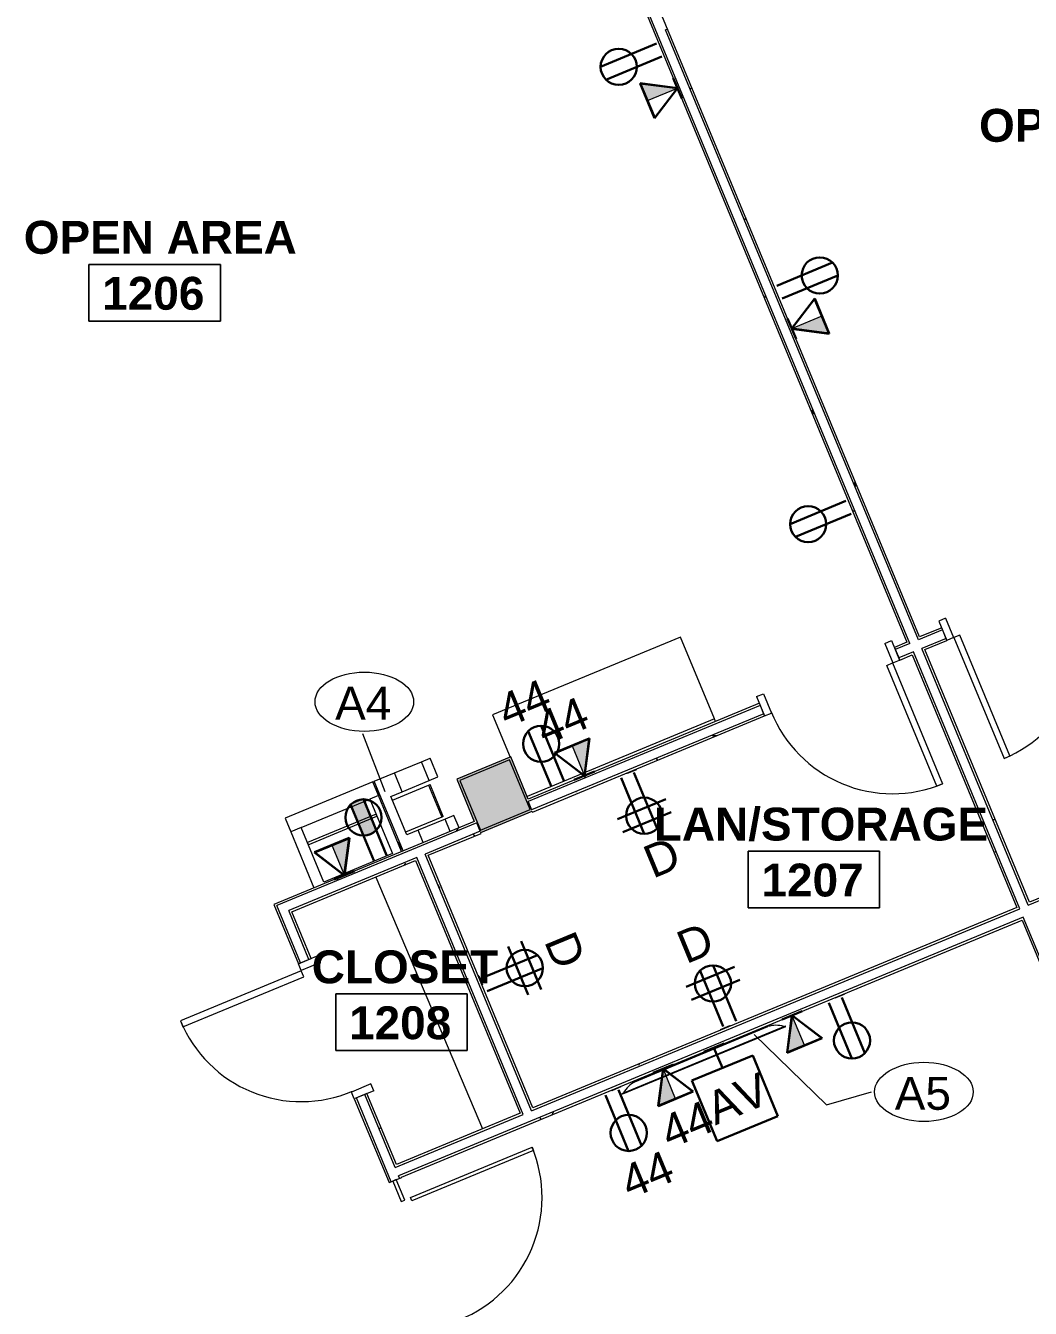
# Model space of a CAD drawing. Header units: inches. Extents: x 488 to 2071, y 800 to 2512.
# Drawn here: x 948.7 to 1223.8, y 1816.9 to 2168.1 of the extents above; entities that cross this region are included whole.
import ezdxf

# ---------------------------------------------------------------- set-up
doc = ezdxf.new("R2010")
doc.units = ezdxf.units.IN
doc.header["$MEASUREMENT"] = 0
for name, color, linetype, lineweight in [('A-ANNO-NOTE', 131, 'Continuous', 30), ('A-AREA-IDEN', 2, 'Continuous', 9), ('A-DOOR', 31, 'Continuous', 13), ('A-DOOR-FRAM', 31, 'Continuous', 20), ('A-GLAZ-CURT', 52, 'Continuous', 9), ('A-WALL', 113, 'Continuous', 9), ('A-WALL-PATT', 111, 'Continuous', 13), ('E-ELEC-FIXT', 91, 'Continuous', 9), ('I-WALL', 2, 'Continuous', 9), ('Q-CASE', 31, 'Continuous', 9), ('Q-SPCQ', 91, 'Continuous', 9), ('Q-SPCQ-IDEN', 132, 'Continuous', 9)]:
    doc.layers.add(name, color=color, linetype=linetype, lineweight=lineweight)
doc.styles.add('Arial', font='arial.ttf', dxfattribs={"height": 9})
doc.styles.add('Swis721 Lt BT', font='swissl.ttf', dxfattribs={"height": 9})
doc.styles.add('Swis721 Lt BT_B', font='', dxfattribs={"height": 9})
doc.styles.get('Swis721 Lt BT_B').set_extended_font_data('Swis721 Lt BT', bold=True)
pattern_1 = [(0, (0, 0), (30.72, 7.68), [1.267, -21.773, 1.267, -21.773, -122.88]), (0, (0, 0), (30.72, 7.68), [-46.08, 1.267, -44.813, 1.267, -21.773, -53.76]), (0, (0, 0), (30.72, 7.68), [-115.2, 1.267, -14.093, 1.267, -37.133]), (120, (11.52, 3.84), (-22.011075, 22.7643), [1.267, -21.773, 1.267, -21.773, -122.88]), (120, (11.52, 3.84), (-22.011075, 22.7643), [-46.08, 1.267, -44.813, 1.267, -21.773, -53.76]), (120, (11.52, 3.84), (-22.011075, 22.7643), [-115.2, 1.267, -14.093, 1.267, -37.133]), (240, (15.36, 19.2), (-8.708925, -30.4443), [1.267, -21.773, 1.267, -21.773, -122.88]), (240, (15.36, 19.2), (-8.708925, -30.4443), [-46.08, 1.267, -44.813, 1.267, -21.773, -53.76]), (240, (15.36, 19.2), (-8.708925, -30.4443), [-115.2, 1.267, -14.093, 1.267, -37.133])]

# ---------------------------------------------------------------- blocks, each defined once
blk = doc.blocks.new('System Panel - Glazed-5474423-Level 1 POWER')
at = {"layer": 'A-GLAZ-CURT', "lineweight": 13}
for p, q in [((-108.23, 1.75), (-114.27, 1.75)), ((-114.27, 1.75), (-114.27, 0.75)), ((-114.27, 0.75), (-108.23, 0.75)), ((-108.23, 0.75), (-108.23, 1.75)), ((114.27, 1.75), (-72.23, 1.75)), ((-72.23, 1.75), (-72.23, 0.75)), ((-72.23, 0.75), (114.27, 0.75)), ((114.27, 0.75), (114.27, 1.75))]:
    blk.add_line(p, q, dxfattribs=at)
blk = doc.blocks.new('Single Glass Door - Full Rail - Long Handle-5453632-Level 1 POWER')
at = {"layer": 'A-DOOR', "lineweight": 20}
for p, q in [((17, -2), (18, -2)), ((17, -38), (17, -2)), ((18, -2), (18, -38)), ((18, -38), (17, -38))]:
    blk.add_line(p, q, dxfattribs=at)
at = {"layer": 'A-DOOR', "lineweight": 9}
blk.add_arc((18, -2), 36, 179.5, 270, dxfattribs=at)
blk = doc.blocks.new('A-Copier-Floor - A-Copier-Floor-V24-Level 1 POWER')
at = {"layer": 'Q-SPCQ'}
for p, q in [((-30.09, 11.1), (-30.09, 7.47)), ((-27.49, 11.1), (-27.49, 7.47)), ((-19.49, 11.1), (-19.49, 7.47)), ((-13.49, 11.1), (-13.49, -9.53)), ((-13.09, 11.1), (-13.09, -5.51)), ((-10.52, -5.51), (-10.52, 10.67)), ((-10.52, 10.67), (9.82, 10.67)), ((9.82, 10.67), (9.82, -5.51)), ((12.91, -5.51), (12.91, 11.1)), ((-30.09, 7.47), (-27.49, 7.47)), ((-27.49, 7.47), (-19.49, 7.47)), ((-19.49, 7.47), (-16.13, 7.47)), ((-16.13, 7.47), (-16.13, -3.97)), ((-13.29, 10.49), (-13.29, 8.47)), ((-13.29, 10.49), (-13.1, 10.49)), ((-13.1, 8.47), (-13.29, 8.47)), ((-27.26, 6.6), (-26.84, 6.6)), ((-27.26, 6.6), (-27.26, -2.84)), ((-26.84, 6.6), (-16.13, 6.6)), ((-26.84, -2.84), (-26.84, 6.6)), ((-26.84, -2.84), (-27.26, -2.84)), ((-16.13, -2.84), (-26.84, -2.84)), ((9.82, -0.4), (-10.52, -0.4)), ((-10.52, -0.4), (-10.52, -1.03)), ((-10.52, -1.03), (9.82, -1.03)), ((9.82, -1.03), (9.82, -0.4)), ((-27.49, -3.97), (-30.09, -3.97)), ((-30.09, -3.97), (-30.09, -9.53)), ((-19.49, -3.97), (-27.49, -3.97)), ((-27.49, -3.97), (-27.49, -9.53)), ((-16.13, -3.97), (-19.49, -3.97)), ((-19.49, -3.97), (-19.49, -9.53)), ((-13.29, -5.51), (-13.29, -7.53)), ((-13.29, -5.51), (-13.1, -5.51)), ((-13.09, -5.51), (-10.52, -5.51)), ((-13.09, -5.51), (-13.09, -9.53)), ((9.82, -5.51), (-10.52, -5.51)), ((9.82, -5.51), (12.91, -5.51)), ((12.91, -9.53), (12.91, -5.51)), ((-27.49, -9.53), (-30.09, -9.53)), ((-19.49, -9.53), (-27.49, -9.53)), ((-13.49, -9.53), (-19.49, -9.53)), ((-13.1, -7.53), (-13.29, -7.53)), ((-13.09, -9.53), (12.91, -9.53))]:
    blk.add_line(p, q, dxfattribs=at)
blk = doc.blocks.new('Single Flush - OTJ_SOLIDFLUSH_ALUM-5456984-Level 1 POWER')
at = {"layer": 'A-DOOR', "lineweight": 20}
for p, q in [((16.15625, 37.6875), (16.15625, 1.875)), ((17.90625, 37.6875), (16.15625, 37.6875)), ((17.90625, 1.875), (17.90625, 37.6875)), ((16.15625, 1.875), (17.90625, 1.875))]:
    blk.add_line(p, q, dxfattribs=at)
at = {"layer": 'A-DOOR', "lineweight": 9}
blk.add_arc((17.90625, 1.875), 35.8125, 90, 180.5, dxfattribs=at)
at = {"layer": 'A-DOOR-FRAM'}
for p, q in [((-20, -3.875), (-20, 1.875)), ((-20, 1.875), (-18, 1.875)), ((-18, -3.875), (-18, 1.875)), ((18.000004, -3.875), (18.000004, 1.875)), ((18.000004, 1.875), (20.000004, 1.875)), ((20.000004, -3.875), (20.000004, 1.875)), ((-20, -3.875), (-18, -3.875)), ((18.000004, -3.875), (20.000004, -3.875))]:
    blk.add_line(p, q, dxfattribs=at)
blk = doc.blocks.new('Single Flush - OTJ_SOLIDFLUSH_ALUM-5456983-Level 1 POWER')
at = {"layer": 'A-DOOR', "lineweight": 20}
for p, q in [((16.15625, -1.875), (17.90625, -1.875)), ((16.15625, -37.6875), (16.15625, -1.875)), ((17.90625, -1.875), (17.90625, -37.6875)), ((17.90625, -37.6875), (16.15625, -37.6875))]:
    blk.add_line(p, q, dxfattribs=at)
at = {"layer": 'A-DOOR', "lineweight": 9}
blk.add_arc((17.90625, -1.875), 35.8125, 179.5, 270, dxfattribs=at)
at = {"layer": 'A-DOOR-FRAM'}
for p, q in [((-20, 3.875), (-20, -1.875)), ((-20, 3.875), (-18, 3.875)), ((-18, 3.875), (-18, -1.875)), ((18.000004, 3.875), (18.000004, -1.875)), ((18.000004, 3.875), (20.000004, 3.875)), ((20.000004, 3.875), (20.000004, -1.875)), ((-20, -1.875), (-18, -1.875)), ((18.000004, -1.875), (20.000004, -1.875))]:
    blk.add_line(p, q, dxfattribs=at)
blk = doc.blocks.new('C-Counter Top - ADJ HEIGHT-5345499-Level 1 POWER')
at = {"layer": 'Q-CASE'}
for p, q in [((8.46, 25), (-47.26, 25)), ((-47.26, 25), (-47.26, 12.49)), ((8.46, 0.75), (8.46, 25)), ((8.46, 0.75), (-47.03, 0.75)), ((8.46, 0), (8.46, 0.75))]:
    blk.add_line(p, q, dxfattribs=at)
blk = doc.blocks.new('Casework 8 - Casework 6-5348064-Level 1 POWER')
at = {"layer": 'Q-CASE'}
blk.add_line((1697.42, 1856.25), (1628.51, 1827), dxfattribs=at)
blk = doc.blocks.new('PS - Power Device _Wall Base_ - Quadruplex-5413889-Level 1 POWER')
at = {"layer": 'E-ELEC-FIXT'}
for p, q in [((1113.35, 1963.5), (1113.42, 1963.32)), ((1115.96, 1964.38), (1113.42, 1963.32)), ((1115.96, 1964.38), (1115.89, 1964.55))]:
    blk.add_line(p, q, dxfattribs=at)
blk = doc.blocks.new('PS - Power Device _Wall Base_ - Duplex-4862727-Level 1 POWER')
at = {"layer": 'E-ELEC-FIXT'}
for p, q in [((1445.44, 1403.21), (1445.36, 1403.04)), ((1447.89, 1401.94), (1445.36, 1403.04)), ((1447.89, 1401.94), (1447.96, 1402.12))]:
    blk.add_line(p, q, dxfattribs=at)
blk = doc.blocks.new('PS - Power Device _Wall Base_ - Duplex-5413179-Level 1 POWER')
at = {"layer": 'E-ELEC-FIXT'}
for p, q in [((2015.78, 1513.88), (2015.78, 1516.63)), ((2015.97, 1516.63), (2015.78, 1516.63)), ((2015.78, 1513.88), (2015.97, 1513.88))]:
    blk.add_line(p, q, dxfattribs=at)
blk = doc.blocks.new('A-Flat_Screen_TV - OLED 55BGP 55_-4747240-Level 1 POWER')
at = {"layer": 'Q-SPCQ'}
for p, q in [((-24.2, 0.19), (24.2, 0.19)), ((-24.2, 0.19), (-24.2, 0)), ((24.2, 0), (-24.2, 0)), ((-24.14, 0), (-24.14, -0.06)), ((-19.7, 1.81), (19.7, 1.81)), ((24.14, -0.06), (24.14, 0)), ((24.2, 0), (24.2, 0.19)), ((24.14, -0.06), (-24.14, -0.06))]:
    blk.add_line(p, q, dxfattribs=at)
for centre, start, end in [((-19.1, -5.58), 94.6372, 128.9656), ((19.1, -5.58), 51.0344, 85.3628)]:
    blk.add_arc(centre, 7.41, start, end, dxfattribs=at)
blk = doc.blocks.new('Appliance_Specialty Equipment Tag - Standard-3515593-Level 1 POWER')
at = {"layer": 'Q-SPCQ-IDEN'}
blk.add_ellipse((-0.0499, 0.0037), major_axis=(-0.1406, 0), ratio=0.600473, dxfattribs=at)
blk = doc.blocks.new('Room Tag - Room Name and Number-3379422-Level 1 POWER')
at = {"layer": 'A-AREA-IDEN'}
for p, q in [((-0.1881, -0.1636), (-0.1881, -0.0018)), ((-0.1881, -0.0018), (0.1869, -0.0018)), ((0.1869, -0.0018), (-0.1881, -0.0018)), ((-0.1881, -0.0018), (-0.1881, -0.1636)), ((0.1869, -0.0018), (0.1869, -0.1636)), ((0.1869, -0.1636), (0.1869, -0.0018)), ((0.1869, -0.1636), (-0.1881, -0.1636)), ((-0.1881, -0.1636), (0.1869, -0.1636))]:
    blk.add_line(p, q, dxfattribs=at)

msp = doc.modelspace()

# ---------------------------------------------------------------- hatches: boundary and pattern name
at = {"layer": 'A-ANNO-NOTE', "lineweight": 9}
for points in [[(1118.97, 2147.57), (1127.22, 2150.99), (1116.99, 2152.34)], [(1168.65, 2083.75), (1166.68, 2088.52), (1158.42, 2085.1)], [(1101.75, 1962.68), (1103.1, 1972.91), (1098.34, 1970.93)], [(1041.19, 1946.38), (1041.26, 1956.23), (1037.71, 1954.78), (1039.85, 1949.62)], [(1037.71, 1954.78), (1041.16, 1956.23), (1038.22, 1955.25)], [(1038.22, 1955.25), (1041.16, 1956.23), (1040.66, 1956.22)], [(1038.22, 1955.25), (1040.66, 1956.22), (1038.45, 1955.43)], [(1038.45, 1955.43), (1040.66, 1956.22), (1040.17, 1956.15)], [(1038.45, 1955.43), (1040.17, 1956.15), (1039.69, 1956.03)], [(1041.19, 1946.38), (1041.29, 1946.38), (1041.26, 1956.23), (1041.21, 1949.62)], [(1041.58, 1946.4), (1041.68, 1946.4), (1041.26, 1956.23), (1041.47, 1949.62)], [(1041.87, 1946.43), (1041.97, 1946.44), (1041.26, 1956.23), (1041.67, 1949.62)], [(1041.68, 1946.4), (1041.78, 1946.42), (1041.26, 1956.23), (1041.54, 1949.62)], [(1041.78, 1946.42), (1041.87, 1946.43), (1041.26, 1956.23), (1041.61, 1949.62)], [(1041.29, 1946.38), (1041.38, 1946.39), (1041.26, 1956.23), (1041.28, 1949.62)], [(1041.48, 1946.39), (1041.58, 1946.4), (1041.26, 1956.23), (1041.41, 1949.62)], [(1041.38, 1946.39), (1041.48, 1946.39), (1041.26, 1956.23), (1041.34, 1949.62)], [(1041.97, 1946.44), (1042.07, 1946.46), (1041.26, 1956.23), (1041.74, 1949.62)], [(1042.55, 1946.57), (1042.64, 1946.59), (1041.26, 1956.23), (1042.14, 1949.62)], [(1042.64, 1946.59), (1042.74, 1946.62), (1041.26, 1956.23), (1042.21, 1949.62)], [(1042.74, 1946.62), (1042.83, 1946.65), (1041.26, 1956.23), (1042.28, 1949.62)], [(1042.83, 1946.65), (1042.92, 1946.69), (1041.26, 1956.23), (1042.34, 1949.62)], [(1042.26, 1946.5), (1042.36, 1946.52), (1041.26, 1956.23), (1041.94, 1949.62)], [(1042.36, 1946.52), (1042.45, 1946.54), (1041.26, 1956.23), (1042.01, 1949.62)], [(1042.45, 1946.54), (1042.55, 1946.57), (1041.26, 1956.23), (1042.07, 1949.62)], [(1042.17, 1946.48), (1042.26, 1946.5), (1041.26, 1956.23), (1041.87, 1949.62)], [(1042.07, 1946.46), (1042.17, 1946.48), (1041.26, 1956.23), (1041.81, 1949.62)], [(1042.92, 1946.69), (1043.01, 1946.72), (1041.26, 1956.23), (1042.41, 1949.62)], [(1043.01, 1946.72), (1043.11, 1946.76), (1041.26, 1956.23), (1042.48, 1949.62)], [(1043.2, 1946.8), (1043.29, 1946.84), (1041.26, 1956.23), (1042.62, 1949.62)], [(1043.37, 1946.88), (1043.46, 1946.92), (1041.26, 1956.23), (1042.75, 1949.62)], [(1043.29, 1946.84), (1043.37, 1946.88), (1041.26, 1956.23), (1042.69, 1949.62)], [(1043.46, 1946.92), (1043.55, 1946.97), (1041.26, 1956.23), (1042.82, 1949.62)], [(1043.64, 1947.02), (1043.72, 1947.07), (1041.26, 1956.23), (1042.96, 1949.62)], [(1043.81, 1947.12), (1043.89, 1947.17), (1041.26, 1956.23), (1043.11, 1949.62)], [(1043.72, 1947.07), (1043.81, 1947.12), (1041.26, 1956.23), (1043.03, 1949.62)], [(1043.55, 1946.97), (1043.64, 1947.02), (1041.26, 1956.23), (1042.89, 1949.62)], [(1043.89, 1947.17), (1043.97, 1947.22), (1041.26, 1956.23), (1043.18, 1949.62)], [(1044.05, 1947.28), (1044.13, 1947.34), (1041.26, 1956.23), (1043.32, 1949.62)], [(1044.21, 1947.4), (1044.29, 1947.46), (1041.26, 1956.23), (1043.47, 1949.62)], [(1044.13, 1947.34), (1044.21, 1947.4), (1041.26, 1956.23), (1043.39, 1949.62)], [(1044.29, 1947.46), (1044.37, 1947.52), (1041.26, 1956.23), (1043.54, 1949.62)], [(1044.44, 1947.58), (1044.51, 1947.65), (1041.26, 1956.23), (1044.39, 1947.73)], [(1044.59, 1947.71), (1044.66, 1947.78), (1041.26, 1956.23), (1044.39, 1948.23)], [(1044.51, 1947.65), (1044.59, 1947.71), (1041.26, 1956.23), (1044.39, 1947.98)], [(1044.37, 1947.52), (1044.44, 1947.58), (1041.26, 1956.23), (1043.62, 1949.62)], [(1043.97, 1947.22), (1044.05, 1947.28), (1041.26, 1956.23), (1043.25, 1949.62)], [(1044.66, 1947.78), (1044.73, 1947.85), (1041.26, 1956.23), (1044.39, 1948.46)], [(1043.11, 1946.76), (1043.2, 1946.8), (1041.26, 1956.23), (1042.55, 1949.62)], [(1036.02, 1935.45), (1037.37, 1945.68), (1032.6, 1943.71), (1035.76, 1936.09)], [(1157.15, 1886.96), (1161.91, 1888.94), (1158.49, 1897.19)], [(1121.89, 1872.36), (1126.65, 1874.33), (1123.23, 1882.58), (1123.15, 1881.99)]]:
    msp.add_hatch(color=256, dxfattribs=at).paths.add_polyline_path(points, flags=0)
at = {"layer": 'A-WALL'}
msp.add_hatch(color=250, dxfattribs=at).paths.add_polyline_path([(1073.22, 1947.81), (1086.85, 1953.46), (1081.2, 1967.09), (1067.57, 1961.44), (1072.47, 1949.62)], flags=0)
at = {"layer": 'A-WALL-PATT', "lineweight": 9}
h = msp.add_hatch(dxfattribs=at)
h.set_pattern_fill('FP_1', color=256, style=0, pattern_type=2)
h.set_pattern_definition(pattern_1)
h.paths.add_polyline_path([(1319.88, 1685.7), (1320.46, 1685.94), (1221.83, 1924.03), (1221.26, 1923.79), (1319.85, 1685.77)], flags=0)
h.paths.add_polyline_path([(1220.3, 1926.1), (1220.88, 1926.34), (1191.72, 1996.64), (1191.18, 1996.41), (1220.2, 1926.34)], flags=0)
h.paths.add_polyline_path([(1190.22, 1998.72), (1190.8, 1998.96), (1060.1, 2314.49), (1059.52, 2314.25), (1190.12, 1998.96)], flags=0)
h = msp.add_hatch(dxfattribs=at)
h.set_pattern_fill('FP_1', color=256, style=0, pattern_type=2)
h.set_pattern_definition(pattern_1)
h.paths.add_polyline_path([(1322.76, 1686.89), (1323.34, 1687.13), (1224.72, 1925.23), (1224.14, 1924.99), (1322.76, 1686.9)], flags=0)
h.paths.add_polyline_path([(1223.19, 1927.3), (1223.76, 1927.54), (1194.64, 1997.85), (1194.06, 1997.61), (1223.09, 1927.54)], flags=0)
h.paths.add_polyline_path([(1193.11, 1999.92), (1193.68, 2000.16), (1124.51, 2167.16), (1123.93, 2166.92), (1190.8, 2005.49)], flags=0)
h.paths.add_polyline_path([(1122.98, 2169.23), (1123.55, 2169.47), (1062.99, 2315.69), (1062.41, 2315.45), (1122.88, 2169.47)], flags=0)
h = msp.add_hatch(dxfattribs=at)
h.set_pattern_fill('FP_1', color=256, style=0, pattern_type=2)
h.set_pattern_definition(pattern_1)
h.paths.add_polyline_path([(1086.28, 1955.67), (1149.84, 1981.99), (1149.6, 1982.57), (1086.04, 1956.25)], flags=0)
h.paths.add_polyline_path([(1186.79, 1997.3), (1190.22, 1998.72), (1189.98, 1999.3), (1186.55, 1997.88)], flags=0)
h.paths.add_polyline_path([(1193.68, 2000.16), (1199.72, 2002.66), (1199.49, 2003.24), (1193.44, 2000.73)], flags=0)
h.paths.add_polyline_path([(1236.68, 2017.97), (1382.23, 2078.26), (1381.99, 2078.83), (1236.44, 2018.54)], flags=0)
h = msp.add_hatch(dxfattribs=at)
h.set_pattern_fill('FP_1', color=256, style=0, pattern_type=2)
h.set_pattern_definition(pattern_1)
h.paths.add_polyline_path([(1087.48, 1952.78), (1151.03, 1979.11), (1150.79, 1979.68), (1087.24, 1953.36), (1087.42, 1952.92)], flags=0)
h.paths.add_polyline_path([(1187.99, 1994.41), (1191.41, 1995.83), (1191.18, 1996.41), (1187.75, 1994.99)], flags=0)
h.paths.add_polyline_path([(1194.88, 1997.27), (1200.92, 1999.77), (1200.68, 2000.35), (1194.64, 1997.85), (1194.74, 1997.61)], flags=0)
h.paths.add_polyline_path([(1237.88, 2015.08), (1343.58, 2058.87), (1343.34, 2059.44), (1237.64, 2015.66)], flags=0)
h.paths.add_polyline_path([(1345.89, 2059.82), (1380.54, 2074.17), (1380.3, 2074.75), (1345.65, 2060.4), (1345.79, 2060.06)], flags=0)
h = msp.add_hatch(dxfattribs=at)
h.set_pattern_fill('FP_1', color=256, style=0, pattern_type=2)
h.set_pattern_definition(pattern_1)
h.paths.add_polyline_path([(1050.46, 1855.75), (1084.9, 1870.06), (1084.67, 1870.6), (1050.22, 1856.33)], flags=0)
h.paths.add_polyline_path([(1087.22, 1870.98), (1220.3, 1926.1), (1220.06, 1926.68), (1086.98, 1871.56)], flags=0)
h.paths.add_polyline_path([(1223.76, 1927.54), (1224.72, 1927.93), (1372.47, 1989.13), (1372.23, 1989.71), (1223.52, 1928.11)], flags=0)
h.paths.add_polyline_path([(1374.78, 1990.09), (1408.85, 2004.2), (1408.61, 2004.78), (1374.54, 1990.66), (1374.73, 1990.2)], flags=0)
h = msp.add_hatch(dxfattribs=at)
h.set_pattern_fill('FP_1', color=256, style=0, pattern_type=2)
h.set_pattern_definition(pattern_1)
h.paths.add_polyline_path([(1051.65, 1852.86), (1221.5, 1923.21), (1221.26, 1923.79), (1051.41, 1853.44)], flags=0)
h.paths.add_polyline_path([(1224.96, 1924.65), (1410.04, 2001.31), (1409.8, 2001.89), (1224.72, 1925.23), (1224.82, 1924.99)], flags=0)
at = {"layer": 'A-WALL-PATT'}
h = msp.add_hatch(color=250, dxfattribs=at)
h.paths.add_polyline_path([(1073.33, 1947.19), (1087.38, 1953), (1086.04, 1956.25), (1086.32, 1956.36), (1081.54, 1967.9), (1066.76, 1961.78), (1071.54, 1950.24), (1071.99, 1950.43), (1073.31, 1947.25)], flags=0)
h.paths.add_polyline_path([(1073.22, 1947.81), (1067.57, 1961.44), (1081.2, 1967.09), (1086.85, 1953.46), (1073.33, 1947.86)], flags=0)
at = {"layer": 'A-WALL-PATT', "lineweight": 9}
h = msp.add_hatch(dxfattribs=at)
h.set_pattern_fill('FP_1', color=256, style=0, pattern_type=2)
h.set_pattern_definition(pattern_1)
h.paths.add_polyline_path([(1017.49, 1927.18), (1072.23, 1949.85), (1071.96, 1950.41), (1017.25, 1927.75), (1017.35, 1927.51)], flags=0)
h = msp.add_hatch(dxfattribs=at)
h.set_pattern_fill('FP_1', color=256, style=0, pattern_type=2)
h.set_pattern_definition(pattern_1)
h.paths.add_polyline_path([(1021.57, 1925.48), (1056.03, 1939.76), (1055.79, 1940.33), (1021.33, 1926.06)], flags=0)
h.paths.add_polyline_path([(1058.34, 1940.71), (1073.43, 1946.96), (1073.19, 1947.54), (1058.1, 1941.29), (1058.24, 1940.95)], flags=0)
h = msp.add_hatch(dxfattribs=at)
h.set_pattern_fill('FP_1', color=256, style=0, pattern_type=2)
h.set_pattern_definition(pattern_1)
h.paths.add_polyline_path([(1086.98, 1871.56), (1087.56, 1871.79), (1058.91, 1940.95), (1058.34, 1940.71), (1086.98, 1871.56)], flags=0)
h = msp.add_hatch(dxfattribs=at)
h.set_pattern_fill('FP_1', color=256, style=0, pattern_type=2)
h.set_pattern_definition(pattern_1)
h.paths.add_polyline_path([(1051.11, 1852.54), (1051.69, 1852.78), (1051.41, 1853.44), (1050.85, 1853.16), (1050.98, 1852.86)], flags=0)
h.paths.add_polyline_path([(1049.88, 1855.51), (1050.46, 1855.75), (1042.18, 1875.74), (1041.6, 1875.5), (1049.78, 1855.75)], flags=0)
h.paths.add_polyline_path([(1026.29, 1912.45), (1026.87, 1912.69), (1021.33, 1926.06), (1020.76, 1925.82), (1023.98, 1918.03)], flags=0)

# ---------------------------------------------------------------- linework, layer by layer
at = {"layer": 'A-ANNO-NOTE'}
for p, q in [((1121.4, 2163.15), (1106.13, 2156.83)), ((1122.87, 2159.61), (1107.6, 2153.28)), ((1122.87, 2159.61), (1107.6, 2153.28)), ((1126.02, 2153.7), (1128.32, 2148.16)), ((1127.17, 2150.93), (1116.95, 2152.28)), ((1120.89, 2142.75), (1116.95, 2152.28)), ((1127.22, 2150.99), (1116.99, 2152.34)), ((1120.94, 2142.81), (1116.99, 2152.34)), ((1127.17, 2150.93), (1120.89, 2142.75)), ((1127.22, 2150.99), (1120.94, 2142.81)), ((1154.32, 2096.89), (1169.59, 2103.22)), ((1154.32, 2096.89), (1169.59, 2103.22)), ((1155.79, 2093.35), (1171.06, 2099.67)), ((1158.42, 2085.1), (1164.7, 2093.28)), ((1158.47, 2085.16), (1164.75, 2093.35)), ((1164.7, 2093.28), (1168.65, 2083.75)), ((1164.75, 2093.35), (1168.7, 2083.82)), ((1159.62, 2082.39), (1157.32, 2087.93)), ((1158.42, 2085.1), (1168.65, 2083.75)), ((1158.47, 2085.16), (1168.7, 2083.82)), ((1173.26, 2037.96), (1157.99, 2031.64)), ((1174.72, 2034.42), (1159.45, 2028.1)), ((1174.72, 2034.42), (1159.45, 2028.1)), ((1092.65, 1959.69), (1086.32, 1974.96)), ((1092.65, 1959.69), (1086.32, 1974.96)), ((1096.19, 1961.16), (1089.87, 1976.43)), ((1093.51, 1969.01), (1103.04, 1972.96)), ((1093.57, 1968.96), (1103.1, 1972.91)), ((1101.69, 1962.73), (1103.04, 1972.96)), ((1101.75, 1962.68), (1103.1, 1972.91)), ((1101.69, 1962.73), (1093.51, 1969.01)), ((1101.75, 1962.68), (1093.57, 1968.96)), ((1104.46, 1963.88), (1098.92, 1961.58)), ((1115.26, 1963.58), (1121.58, 1948.31)), ((1111.72, 1962.12), (1118.04, 1946.85)), ((1047.56, 1941.01), (1041.24, 1956.28)), ((1123.96, 1956.31), (1110.71, 1950.82)), ((1044.02, 1939.55), (1037.69, 1954.82)), ((1044.02, 1939.55), (1037.69, 1954.82)), ((1125.43, 1952.77), (1112.17, 1947.28)), ((1027.78, 1941.78), (1037.31, 1945.73)), ((1027.84, 1941.73), (1037.37, 1945.68)), ((1035.96, 1935.5), (1037.31, 1945.73)), ((1036.02, 1935.45), (1037.37, 1945.68)), ((1035.96, 1935.5), (1027.78, 1941.78)), ((1036.02, 1935.45), (1027.84, 1941.73)), ((1038.73, 1936.65), (1033.19, 1934.35)), ((1084.37, 1917.46), (1089.86, 1904.21)), ((1080.83, 1916), (1086.32, 1902.74)), ((1073.56, 1907.29), (1088.83, 1913.62)), ((1129.53, 1904.91), (1142.78, 1910.4)), ((1143.24, 1895.56), (1136.91, 1910.83)), ((1075.03, 1903.75), (1090.3, 1910.08)), ((1130.99, 1901.37), (1144.25, 1906.86)), ((1139.69, 1894.1), (1133.37, 1909.37)), ((1168.59, 1900.59), (1174.92, 1885.32)), ((1172.13, 1902.06), (1178.46, 1886.79)), ((1172.13, 1902.06), (1178.46, 1886.79)), ((1155.78, 1895.99), (1161.33, 1898.29)), ((1158.49, 1897.19), (1157.15, 1886.96)), ((1158.56, 1897.14), (1157.21, 1886.92)), ((1158.49, 1897.19), (1166.68, 1890.91)), ((1158.56, 1897.14), (1166.74, 1890.86)), ((1134.38, 1887.13), (1139.92, 1889.43)), ((1166.68, 1890.91), (1157.15, 1886.96)), ((1166.74, 1890.86), (1157.21, 1886.92)), ((1147.76, 1886.18), (1131.13, 1879.29)), ((1137.15, 1888.28), (1139.45, 1882.73)), ((1154.65, 1869.55), (1147.76, 1886.18)), ((1120.52, 1881.39), (1126.07, 1883.69)), ((1123.23, 1882.58), (1121.89, 1872.36)), ((1123.29, 1882.54), (1121.95, 1872.31)), ((1123.23, 1882.58), (1131.41, 1876.31)), ((1123.29, 1882.54), (1131.48, 1876.26)), ((1131.13, 1879.29), (1138.02, 1862.66)), ((1107.46, 1875.27), (1113.79, 1860)), ((1111, 1876.74), (1117.33, 1861.47)), ((1111, 1876.74), (1117.33, 1861.47)), ((1131.41, 1876.31), (1121.89, 1872.36)), ((1131.48, 1876.26), (1121.95, 1872.31)), ((1138.02, 1862.66), (1154.65, 1869.55))]:
    msp.add_line(p, q, dxfattribs=at)
at = {"layer": 'A-ANNO-NOTE', "lineweight": 9}
for p, q in [((1127.22, 2150.99), (1116.99, 2152.34)), ((1116.99, 2152.34), (1118.97, 2147.57)), ((1118.97, 2147.57), (1127.22, 2150.99)), ((1166.68, 2088.52), (1158.42, 2085.1)), ((1168.65, 2083.75), (1166.68, 2088.52)), ((1158.42, 2085.1), (1168.65, 2083.75)), ((1103.1, 1972.91), (1098.34, 1970.93)), ((1098.34, 1970.93), (1101.75, 1962.68)), ((1101.75, 1962.68), (1103.1, 1972.91)), ((1044.73, 1947.85), (1041.26, 1956.23)), ((1037.71, 1954.78), (1041.19, 1946.38)), ((1037.37, 1945.68), (1032.6, 1943.71)), ((1036.02, 1935.45), (1037.37, 1945.68)), ((1032.6, 1943.71), (1036.02, 1935.45)), ((1158.49, 1897.19), (1157.15, 1886.96)), ((1161.91, 1888.94), (1158.49, 1897.19)), ((1157.15, 1886.96), (1161.91, 1888.94)), ((1123.23, 1882.58), (1121.89, 1872.36)), ((1126.65, 1874.33), (1123.23, 1882.58)), ((1121.89, 1872.36), (1126.65, 1874.33))]:
    msp.add_line(p, q, dxfattribs=at)
at = {"layer": 'A-ANNO-NOTE'}
for centre in [(1111.08, 2156.8), (1166.11, 2099.7), (1162.94, 2031.62), (1089.84, 1971.48), (1041.21, 1951.33), (1118.07, 1951.8), (1085.35, 1910.1), (1136.89, 1905.88), (1174.94, 1890.27), (1113.81, 1864.95)]:
    msp.add_circle(centre, 4.95, dxfattribs=at)
at = {"layer": 'A-ANNO-NOTE', "lineweight": 9}
for centre, radius, start, end in [((1041.02, 1951.74), 4.5, 87.0156, 137.4234), ((1041.21, 1951.33), 4.95, 269.7244, 315.2756)]:
    msp.add_arc(centre, radius, start, end, dxfattribs=at)
at = {"layer": 'A-WALL', "lineweight": 13}
for p, q in [((1190.8, 1998.96), (1059.86, 2315.07)), ((1124.51, 2167.16), (1123.93, 2166.92)), ((1193.11, 1999.92), (1123.93, 2166.92)), ((1199.72, 2002.66), (1193.11, 1999.92)), ((1190.8, 1998.96), (1186.79, 1997.3)), ((1200.68, 2000.35), (1194.06, 1997.61)), ((1191.75, 1996.65), (1187.75, 1994.99)), ((1220.88, 1926.34), (1191.75, 1996.65)), ((1223.19, 1927.3), (1194.06, 1997.61)), ((1223.19, 1927.3), (1372.47, 1989.13)), ((1149.84, 1981.99), (1086.28, 1955.67)), ((1150.79, 1979.68), (1087.24, 1953.36)), ((1072.23, 1949.85), (1017.49, 1927.18)), ((1073.19, 1947.54), (1058.1, 1941.29)), ((1055.79, 1940.33), (1020.76, 1925.82)), ((1084.91, 1870.02), (1055.79, 1940.33)), ((1087.22, 1870.98), (1058.1, 1941.29)), ((1023.98, 1911.49), (1017.49, 1927.18)), ((1026.29, 1912.45), (1020.76, 1925.82)), ((1087.22, 1870.98), (1220.88, 1926.34)), ((1221.83, 1924.03), (1050.84, 1853.2)), ((1320.46, 1685.94), (1221.83, 1924.03)), ((1049.88, 1855.51), (1041.6, 1875.5)), ((1048.8, 1851.59), (1039.29, 1874.54)), ((1049.88, 1855.51), (1084.91, 1870.02)), ((1051.11, 1852.54), (1050.84, 1853.2))]:
    msp.add_line(p, q, dxfattribs=at)
at = {"layer": 'A-WALL', "color": 55, "lineweight": 20}
for p, q in [((1081.54, 1967.9), (1066.76, 1961.78)), ((1086.32, 1956.36), (1081.54, 1967.9)), ((1066.76, 1961.78), (1071.54, 1950.24)), ((1073.33, 1947.19), (1087.38, 1953))]:
    msp.add_line(p, q, dxfattribs=at)
at = {"layer": 'A-WALL', "color": 135, "lineweight": 13}
for p, q in [((1081.2, 1967.09), (1067.57, 1961.44)), ((1086.85, 1953.46), (1081.2, 1967.09)), ((1067.57, 1961.44), (1073.22, 1947.81)), ((1073.22, 1947.81), (1086.85, 1953.46))]:
    msp.add_line(p, q, dxfattribs=at)
at = {"layer": 'A-WALL'}
for p, q in [((1087.24, 1953.36), (1086.28, 1955.67)), ((1072.23, 1949.85), (1073.19, 1947.54))]:
    msp.add_line(p, q, dxfattribs=at)
at = {"layer": 'I-WALL', "lineweight": 13}
for p, q in [((1059.52, 2314.25), (1189.98, 1999.3)), ((1193.44, 2000.73), (1062.99, 2315.69)), ((1199.49, 2003.24), (1193.44, 2000.73)), ((1200.92, 1999.77), (1199.49, 2003.24)), ((1189.98, 1999.3), (1186.55, 1997.88)), ((1194.88, 1997.27), (1200.92, 1999.77)), ((1186.55, 1997.88), (1187.99, 1994.41)), ((1187.99, 1994.41), (1191.41, 1995.83)), ((1191.41, 1995.83), (1220.06, 1926.68)), ((1223.52, 1928.11), (1194.88, 1997.27)), ((1371.65, 1989.47), (1223.52, 1928.11)), ((1149.6, 1982.57), (1086.32, 1956.36)), ((1151.03, 1979.11), (1149.6, 1982.57)), ((1087.48, 1952.78), (1151.03, 1979.11)), ((1087.38, 1953), (1087.48, 1952.78)), ((1071.54, 1950.24), (1016.67, 1927.51)), ((1058.91, 1940.95), (1073.43, 1946.96)), ((1073.43, 1946.96), (1073.33, 1947.19)), ((1021.57, 1925.48), (1055.45, 1939.52)), ((1055.45, 1939.52), (1084.1, 1870.36)), ((1087.56, 1871.79), (1058.91, 1940.95)), ((1016.67, 1927.51), (1023.41, 1911.26)), ((1026.87, 1912.69), (1021.57, 1925.48)), ((1220.06, 1926.68), (1087.56, 1871.79)), ((1051.65, 1852.86), (1221.5, 1923.21)), ((1221.5, 1923.21), (1319.88, 1685.7)), ((1023.41, 1911.26), (1026.87, 1912.69)), ((1042.18, 1875.74), (1038.71, 1874.3)), ((1050.22, 1856.33), (1042.18, 1875.74)), ((1038.71, 1874.3), (1048.22, 1851.35)), ((1084.1, 1870.36), (1050.22, 1856.33)), ((1048.22, 1851.35), (1051.69, 1852.78)), ((1051.69, 1852.78), (1051.65, 1852.86))]:
    msp.add_line(p, q, dxfattribs=at)
at = {"layer": 'I-WALL'}
for p, q in [((1086.28, 1955.67), (1087.24, 1953.36)), ((1073.19, 1947.54), (1072.23, 1949.85))]:
    msp.add_line(p, q, dxfattribs=at)
at = {"layer": 'Q-SPCQ-IDEN'}
for p, q in [((1047.11, 1958.3), (1041.04, 1974.2)), ((1148.12, 1891.86), (1167.94, 1872.64)), ((1167.94, 1872.64), (1180.31, 1876.19))]:
    msp.add_line(p, q, dxfattribs=at)

# ---------------------------------------------------------------- block references
at = {"layer": 'A-AREA-IDEN', "xscale": 95.99999999999994, "yscale": 95.99999999999994, "zscale": 95.99999999999994}
for p in [(984.11, 2102.91), (1164.57, 1942.28), (1051.68, 1903.21)]:
    msp.add_blockref('Room Tag - Room Name and Number-3379422-Level 1 POWER', p, dxfattribs=at)
at = {"layer": 'A-DOOR'}
for name, p, rotation in [('Single Flush - OTJ_SOLIDFLUSH_ALUM-5456984-Level 1 POWER', (1218.68, 2009.16), 202.4999999999994), ('Single Flush - OTJ_SOLIDFLUSH_ALUM-5456983-Level 1 POWER', (1168.79, 1988.49), 22.4999999999994), ('Single Flush - OTJ_SOLIDFLUSH_ALUM-5456984-Level 1 POWER', (1032.79, 1893.5), 112.4999999999981), ('Single Glass Door - Full Rail - Long Handle-5453632-Level 1 POWER', (1059.15, 1829.86), 112.4999999999981)]:
    msp.add_blockref(name, p, dxfattribs=dict(at, rotation=rotation))
at = {"layer": 'A-GLAZ-CURT', "rotation": 292.4999999999995}
msp.add_blockref('System Panel - Glazed-5474423-Level 1 POWER', (1092.3, 1745.92), dxfattribs=at)
at = {"layer": 'E-ELEC-FIXT'}
msp.add_blockref('PS - Power Device _Wall Base_ - Quadruplex-5413889-Level 1 POWER', (0, 0), dxfattribs=at)
for name, p, rotation in [('PS - Power Device _Wall Base_ - Quadruplex-5413889-Level 1 POWER', (3037.15, 792.04), 90.00000000000006), ('PS - Power Device _Wall Base_ - Duplex-4862727-Level 1 POWER', (1171.3, -112.54), 45.88016958920392), ('PS - Power Device _Wall Base_ - Quadruplex-5413889-Level 1 POWER', (2254.95, 3857.68), 180), ('PS - Power Device _Wall Base_ - Duplex-5413179-Level 1 POWER', (3281.75, 594.53), 112.4999999999996)]:
    msp.add_blockref(name, p, dxfattribs=dict(at, rotation=rotation))
at = {"layer": 'Q-CASE'}
for name, p, rotation in [('C-Counter Top - ADJ HEIGHT-5345499-Level 1 POWER', (1129.77, 1974.36), 22.4999999999998), ('Casework 8 - Casework 6-5348064-Level 1 POWER', (2900.82, 237.59), 89.99999999999977)]:
    msp.add_blockref(name, p, dxfattribs=dict(at, rotation=rotation))
at = {"layer": 'Q-SPCQ'}
for name, p, rotation in [('A-Copier-Floor - A-Copier-Floor-V24-Level 1 POWER', (1035.33, 1947.25), 202.4999999999999), ('A-Flat_Screen_TV - OLED 55BGP 55_-4747240-Level 1 POWER', (1134.42, 1884.85), 22.50000000000905)]:
    msp.add_blockref(name, p, dxfattribs=dict(at, rotation=rotation))
at = {"layer": 'Q-SPCQ-IDEN', "xscale": 95.99999999999994, "yscale": 95.99999999999994, "zscale": 95.99999999999994}
for p in [(1046.24, 1982.64), (1199.42, 1875.83)]:
    msp.add_blockref('Appliance_Specialty Equipment Tag - Standard-3515593-Level 1 POWER', p, dxfattribs=at)

# ---------------------------------------------------------------- texts
at = {"layer": 'A-ANNO-NOTE', "lineweight": 9, "char_height": 9, "attachment_point": 1, "style": 'Swis721 Lt BT'}
for s, insert, width, rotation in [('44', (1076.96, 1984.15), 16.362, 22.5), ('44', (1087.38, 1979.31), 16.362, 22.5), ('D', (1116.96, 1942.82), 10.908, 22.5), ('D', (1126.08, 1919.42), 10.908, 22.5), ('D', (1098.88, 1920.91), 10.908, 292.5), ('AV', (1134.08, 1875.29), 18.18, 22.5), ('44', (1121.54, 1868.8), 16.362, 22.5), ('44', (1110.63, 1855.11), 16.362, 22.5)]:
    msp.add_mtext(s, dxfattribs=dict(at, insert=insert, width=width, rotation=rotation))
at = {"layer": 'A-AREA-IDEN', "char_height": 9, "attachment_point": 1, "style": 'Swis721 Lt BT_B'}
for s, insert, width in [('OPEN AREA', (1209.72, 2145.29), 86.658), ('OPEN AREA', (948.23, 2114.63), 86.658), ('1206', (969.7, 2099.31), 33.936), ('LAN/STORAGE', (1120.7, 1954), 106.05), ('1207', (1150.16, 1938.68), 33.936), ('CLOSET', (1027.07, 1914.92), 59.388), ('1208', (1037.27, 1899.61), 33.936)]:
    msp.add_mtext(s, dxfattribs=dict(at, insert=insert, width=width))
at = {"layer": 'Q-SPCQ-IDEN', "char_height": 9, "width": 18.786, "attachment_point": 1, "style": 'Arial'}
for s, insert in [('A4', (1033.46, 1987.1)), ('A5', (1186.64, 1880.29))]:
    msp.add_mtext(s, dxfattribs=dict(at, insert=insert))

doc.saveas('drawing.dxf')
